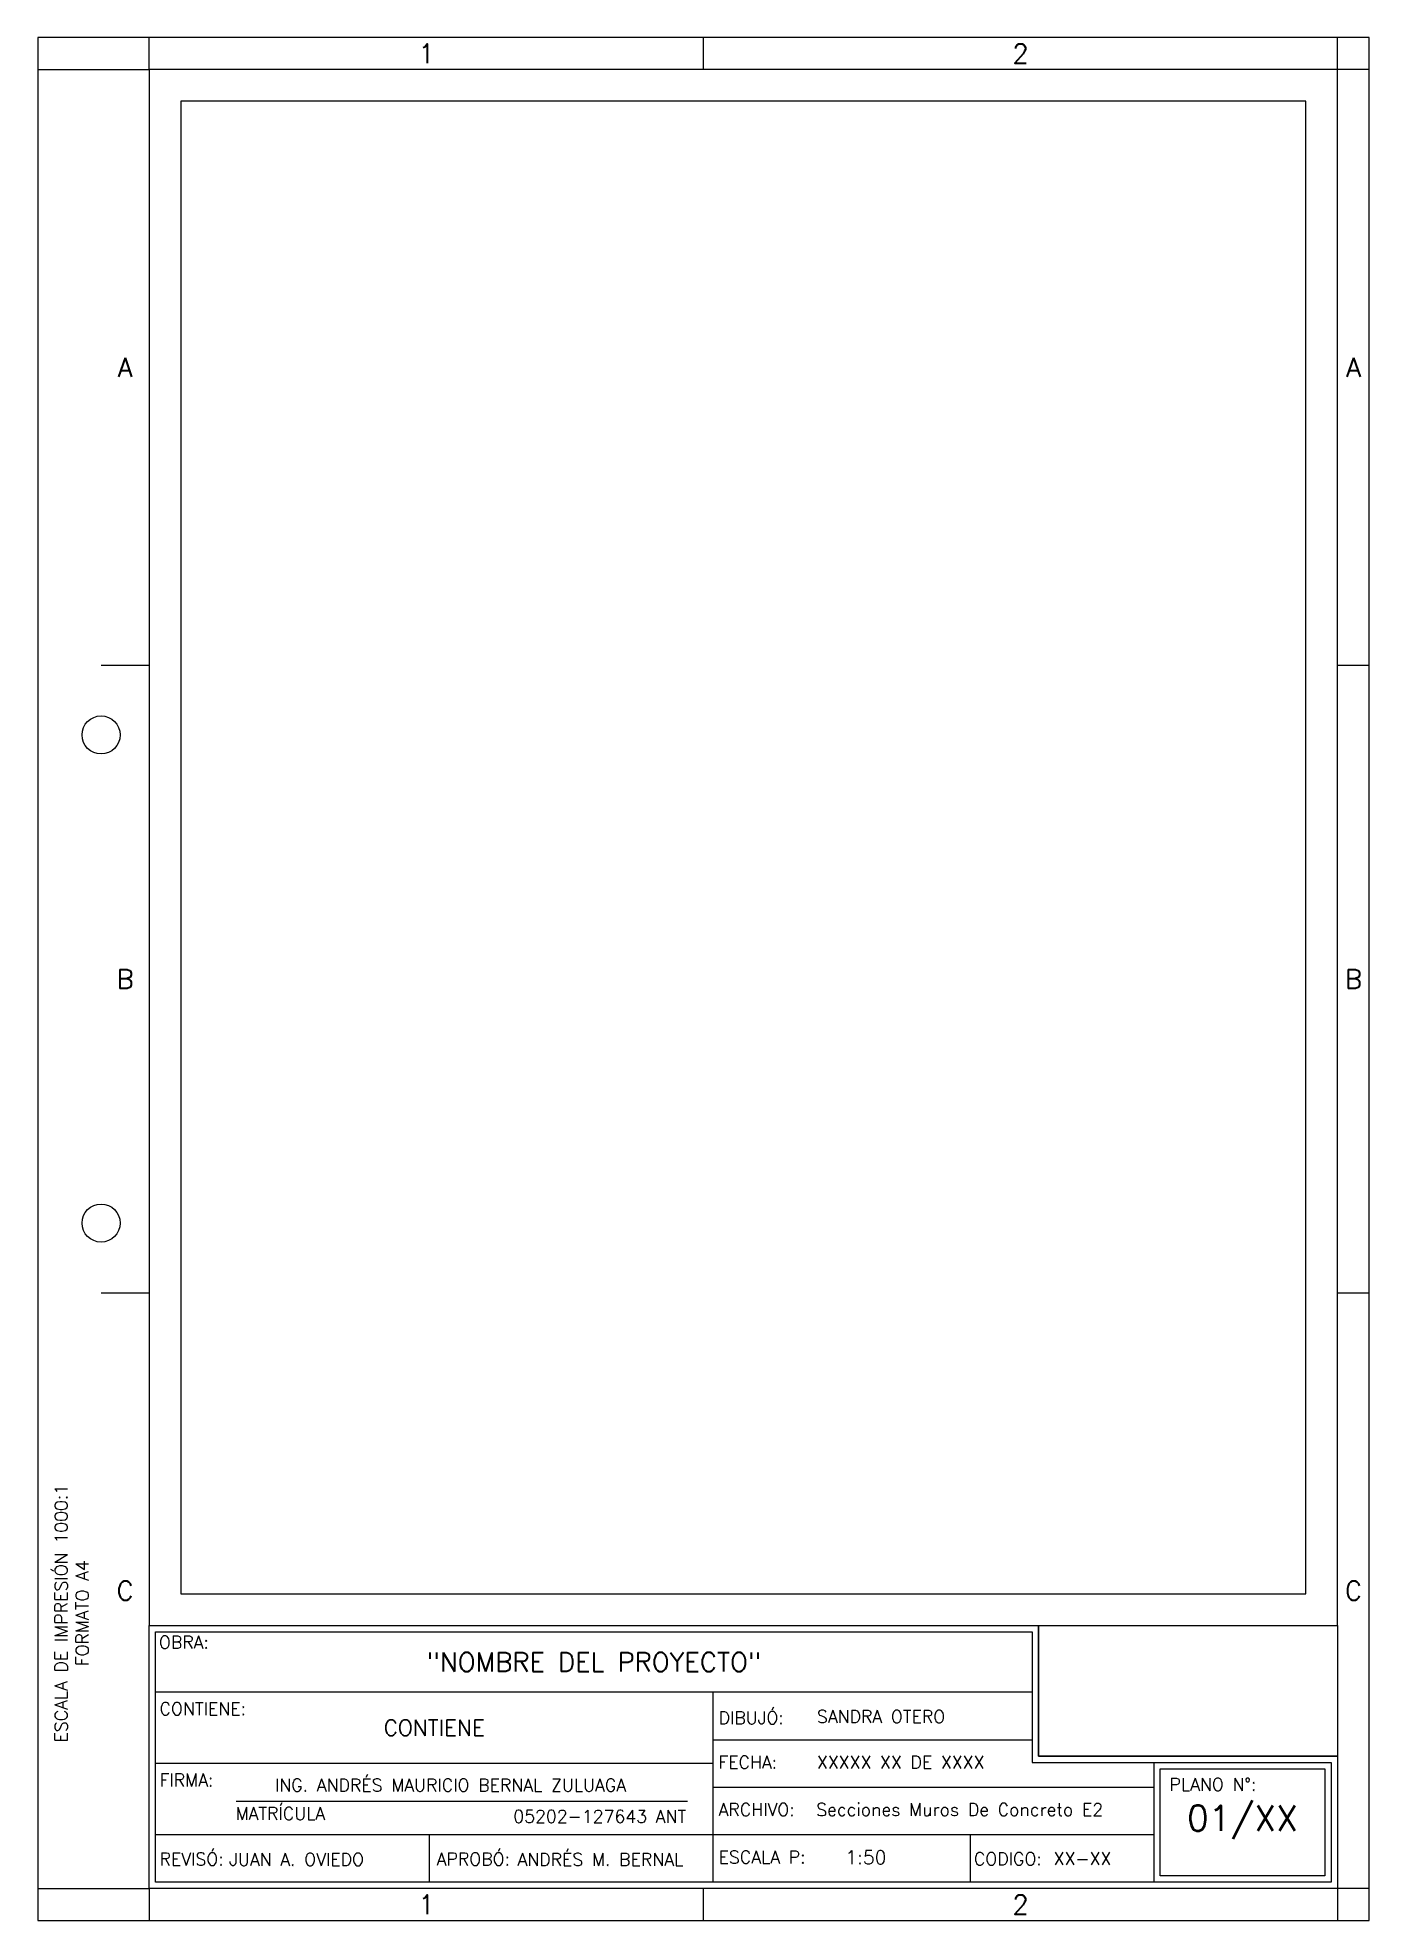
# Paper-space layout 'A4-VERTICAL' of a CAD drawing. Header units: millimetres. Extents: x 0 to 0.21, y 0 to 0.297.
import ezdxf
from ezdxf.enums import TextEntityAlignment as Align

# ---------------------------------------------------------------- set-up
doc = ezdxf.new("R2010")
doc.units = ezdxf.units.MM
doc.header["$LTSCALE"] = 0.01
for name, color, linetype in [('FC_BORDES', 4, 'Continuous'), ('FC_COTAS', 1, 'Continuous'), ('FC_HATCH 253', 253, 'Continuous'), ('FC_HATCH 254', 254, 'Continuous'), ('FC_R-100', 12, 'Continuous'), ('FC_R-140', 2, 'Continuous'), ('FC_R-175', 5, 'Continuous'), ('FC_R-200', 5, 'Continuous'), ('FC_R-80', 11, 'Continuous'), ('FC_ROTULO', 5, 'Continuous')]:
    doc.layers.add(name, color=color, linetype=linetype)
doc.layers.add('FC_DEFPOINTS', color=250, linetype='Continuous', plot=False)
doc.layers.add('FC_HOJA LAYOUT', color=230, linetype='Continuous', plot=False)
doc.styles.add('FC_TEXT', font='romans.shx', dxfattribs={"height": 0.002})
doc.styles.add('FC_TEXT1', font='romans.shx')

# ---------------------------------------------------------------- blocks, each defined once
blk = doc.blocks.new('*U17')
at = {"layer": 'FC_R-80', "style": 'FC_TEXT1'}
for s, p in [('JUAN A. OVIEDO', (0, 0)), ('ANDRÉS M. BERNAL', (0.04546, 0))]:
    blk.add_text(s, height=0.002, dxfattribs=at).set_placement(p, align=Align.MIDDLE_LEFT)
at = {"layer": 'FC_R-80', "insert": (0.0349, 0.01073), "char_height": 0.002, "width": 0.0690213, "attachment_point": 8, "style": 'FC_TEXT1'}
blk.add_mtext('ING. ANDRÉS MAURICIO BERNAL ZULUAGA', dxfattribs=at)
at = {"layer": 'FC_ROTULO', "color": 11, "insert": (0.07207, 0.00779), "char_height": 0.002, "attachment_point": 3, "style": 'FC_TEXT1'}
blk.add_mtext_dynamic_manual_height_columns('05202-127643 ANT', width=0.0337553, gutter_width=0.045, heights=[0], dxfattribs=at)
blk = doc.blocks.new('*U150')
at = {"layer": 'FC_R-80', "insert": (0, 0), "char_height": 0.002, "attachment_point": 4, "style": 'FC_TEXT1'}
blk.add_mtext_dynamic_manual_height_columns('SANDRA OTERO', width=0.0244401, gutter_width=0.045, heights=[0], dxfattribs=at)
blk = doc.blocks.new('*U43')
at = {"layer": 'FC_R-80', "insert": (0, 0), "char_height": 0.002175, "attachment_point": 4, "style": 'FC_TEXT1'}
blk.add_mtext_dynamic_manual_height_columns('1:50', width=0.0069624, gutter_width=0.045, heights=[0], dxfattribs=at)
blk = doc.blocks.new('*U5')
at = {"layer": 'FC_ROTULO', "color": 12, "insert": (0.00148, -0.00148), "char_height": 0.002, "attachment_point": 1, "style": 'FC_TEXT1'}
blk.add_mtext_dynamic_manual_height_columns('PLANO N°:', width=0.0163891, gutter_width=0.045, heights=[0], dxfattribs=at)
blk = doc.blocks.new('FC_B_ROTULO A4 VERTICAL')
at = {"layer": 'FC_BORDES'}
for p, q in [((0.15683, 0.036), (0.01859, 0.036)), ((0.10649, 0.036), (0.10649, 0.006)), ((0.10649, 0.0285), (0.15683, 0.0285)), ((0.10649, 0.02475), (0.01859, 0.02475)), ((0.176, 0.02492), (0.176, 0.006)), ((0.10649, 0.021), (0.176, 0.021)), ((0.176, 0.0135), (0.01859, 0.0135)), ((0.06173, 0.0135), (0.06173, 0.006)), ((0.14703, 0.0135), (0.14703, 0.006))]:
    blk.add_line(p, q, dxfattribs=at)
at = {"layer": 'FC_BORDES', "color": 4}
blk.add_lwpolyline([(0.01759, 0.292), (0.01759, 0.0465), (0.205, 0.0465), (0.205, 0.292)], close=True, dxfattribs=at)
at = {"layer": 'FC_BORDES'}
for points in [[(0.01859, 0.006), (0.01859, 0.0455), (0.15683, 0.0455), (0.15683, 0.02492), (0.204, 0.02492), (0.204, 0.006)], [(0.177, 0.02392), (0.203, 0.02392), (0.203, 0.007), (0.177, 0.007)]]:
    blk.add_lwpolyline(points, close=True, dxfattribs=at)
at = {"layer": 'FC_HATCH 253'}
for points in [[(0.01759, 0.292), (0.01759, 0.297)], [(0.105, 0.292), (0.105, 0.297)], [(0.205, 0.292), (0.205, 0.297)], [(0, 0.292), (0.01759, 0.292)], [(0.21, 0.292), (0.205, 0.292)], [(0.01, 0.198), (0.01759, 0.198)], [(0.205, 0.198), (0.21, 0.198)], [(0.01, 0.099), (0.01759, 0.099)], [(0.205, 0.099), (0.21, 0.099)], [(0, 0.005), (0.01759, 0.005)], [(0.01759, 0.005), (0.01759, 0)], [(0.105, 0), (0.105, 0.005)], [(0.21, 0.005), (0.205, 0.005)], [(0.205, 0.005), (0.205, 0)]]:
    blk.add_lwpolyline(points, dxfattribs=at)
at = {"layer": 'FC_HATCH 254'}
for centre in [(0.01, 0.187), (0.01, 0.11)]:
    blk.add_circle(centre, 0.003, dxfattribs=at)
at = {"layer": 'FC_HOJA LAYOUT'}
blk.add_lwpolyline([(0, 0.297), (0, 0), (0.21, 0), (0.21, 0.297)], close=True, dxfattribs=at)
at = {"layer": 'FC_ROTULO', "color": 7}
blk.add_line((0.03129, 0.01879), (0.10249, 0.01879), dxfattribs=at)
at = {"layer": 'FC_ROTULO', "color": 9}
blk.add_lwpolyline([(0.02259, 0.287), (0.02259, 0.0515), (0.2, 0.0515), (0.2, 0.287)], close=True, dxfattribs=at)
at = {"layer": 'FC_ROTULO'}
for points in [[(0.01759, 0.005), (0.01759, 0.0465), (0.15783, 0.0465), (0.15783, 0.02592), (0.205, 0.02592), (0.205, 0.005)], [(0.15783, 0.0465), (0.205, 0.0465), (0.205, 0.02592), (0.15783, 0.02592)]]:
    blk.add_lwpolyline(points, close=True, dxfattribs=at)
at = {"layer": 'FC_DEFPOINTS', "insert": (0.00537, 0.04846), "char_height": 0.002, "attachment_point": 5, "rotation": 90, "style": 'FC_TEXT'}
blk.add_mtext_dynamic_manual_height_columns('ESCALA DE IMPRESIÓN 1000:1\\PFORMATO A4', width=0.0458295, gutter_width=0.045, heights=[0], dxfattribs=at)
at = {"layer": 'FC_DEFPOINTS', "style": 'FC_TEXT1', "flags": 2}
for tag, p in [('SAVE_BY', (0.00487, 0.25893)), ('SAVE_TIME', (0.00487, 0.22865))]:
    blk.add_attdef(tag, text='', height=0.002, rotation=90, dxfattribs=at).set_placement(p, align=Align.MIDDLE_CENTER)
at = {"layer": 'FC_R-100', "style": 'FC_TEXT1'}
for s, p in [('OBRA:', (0.01912, 0.04287)), ('CONTIENE:', (0.01922, 0.03239)), ('FIRMA:', (0.01922, 0.02114))]:
    blk.add_text(s, height=0.002, dxfattribs=at).set_placement(p)
for s, p in [('DIBUJÓ:', (0.10738, 0.03196)), ('FECHA:', (0.10736, 0.02494)), ('ARCHIVO:', (0.10738, 0.01747)), ('REVISÓ:', (0.01922, 0.00967)), ('APROBÓ:', (0.06292, 0.00967)), ('ESCALA P:', (0.10738, 0.00998)), ('CODIGO:', (0.14764, 0.0097))]:
    blk.add_text(s, height=0.002, dxfattribs=at).set_placement(p, align=Align.MIDDLE_LEFT)
at = {"layer": 'FC_R-175', "style": 'FC_TEXT1'}
blk.add_attdef('PROYECTO', text='', height=0.003, dxfattribs=at).set_placement((0.08771, 0.04075), align=Align.MIDDLE_CENTER)
at = {"layer": 'FC_R-80', "style": 'FC_TEXT1'}
blk.add_text('MATRÍCULA', height=0.002, dxfattribs=at).set_placement((0.0312, 0.01585))
at = {"layer": 'FC_R-80', "color": 254, "char_height": 0.003, "attachment_point": 5, "style": 'FC_TEXT'}
for s, insert in [('1', (0.06129, 0.2945)), ('2', (0.155, 0.2945)), ('A', (0.01379, 0.245)), ('A', (0.2075, 0.245)), ('B', (0.01379, 0.1485)), ('B', (0.2075, 0.1485)), ('C', (0.01379, 0.052)), ('C', (0.2075, 0.052)), ('1', (0.06129, 0.0025)), ('2', (0.155, 0.0025))]:
    blk.add_mtext_dynamic_manual_height_columns(s, width=0.0016014, gutter_width=0.045, heights=[0], dxfattribs=dict(at, insert=insert))
at = {"layer": 'FC_R-80', "style": 'FC_TEXT1'}
blk.add_attdef('CÓDIGO', text='', height=0.002, dxfattribs=at).set_placement((0.16022, 0.00975), align=Align.MIDDLE_LEFT)

psp = doc.layouts.new('A4-VERTICAL')

# ---------------------------------------------------------------- block references
ref = psp.add_blockref('FC_B_ROTULO A4 VERTICAL', (0, 0))
ref.add_attrib('PROYECTO', '"NOMBRE DEL PROYECTO"', dxfattribs={"layer": 'FC_R-175', "height": 0.003, "style": 'FC_TEXT1'}).set_placement((0.08771, 0.04075), align=Align.MIDDLE_CENTER)
ref.add_attrib('CÓDIGO', 'XX-XX', dxfattribs={"layer": 'FC_R-80', "height": 0.002, "style": 'FC_TEXT1'}).set_placement((0.16022, 0.00975), align=Align.MIDDLE_LEFT)
psp.add_blockref('*U17', (0.0302, 0.00961))
at = {"layer": 'FC_COTAS'}
psp.add_blockref('*U150', (0.12289, 0.03215), dxfattribs=at)
at = {"layer": 'FC_COTAS', "xscale": 0.9904241621809838, "yscale": 0.9904241621809838, "zscale": 0.9904241621809838}
psp.add_blockref('*U43', (0.12738, 0.00993), dxfattribs=at)
at = {"layer": 'FC_R-80'}
psp.add_blockref('*U5', (0.177, 0.02392), dxfattribs=at)

# ---------------------------------------------------------------- texts
at = {"layer": 'FC_R-140', "insert": (0.06254, 0.03038), "char_height": 0.0025, "attachment_point": 5, "style": 'FC_TEXT'}
psp.add_mtext_dynamic_manual_height_columns('CONTIENE', width=0.08709, gutter_width=0.01, heights=[0], dxfattribs=at)
at = {"layer": 'FC_R-200', "insert": (0.19, 0.01546), "char_height": 0.004, "attachment_point": 5, "style": 'FC_TEXT'}
psp.add_mtext_dynamic_manual_height_columns('01/XX', width=0.0188971, gutter_width=0.01, heights=[0], dxfattribs=at)
at = {"layer": 'FC_R-80', "insert": (0.12289, 0.02394), "char_height": 0.002, "attachment_point": 7, "style": 'FC_TEXT'}
psp.add_mtext_dynamic_manual_height_columns('XXXXX XX DE XXXX', width=0.0331949, gutter_width=0.01, heights=[0], dxfattribs=at)
at = {"layer": 'FC_R-80', "ltscale": 0.6, "insert": (0.12277, 0.01847), "char_height": 0.002, "attachment_point": 1, "style": 'FC_TEXT'}
psp.add_mtext('Secciones Muros De Concreto E2', dxfattribs=at)

doc.saveas('drawing.dxf')
